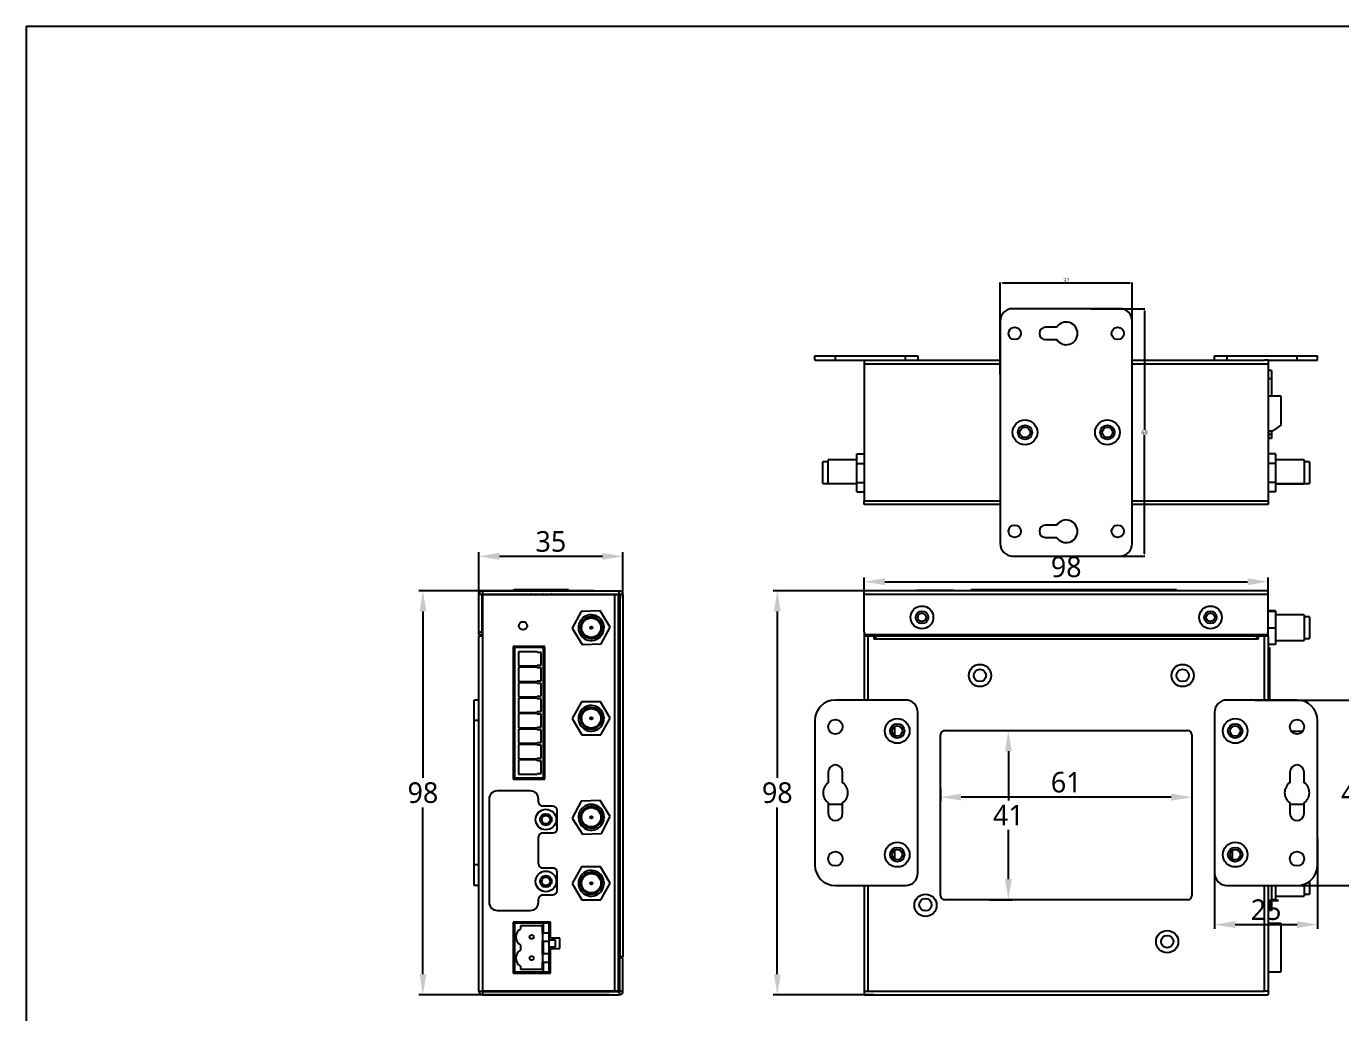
# Model space of a CAD drawing. Header units: millimetres. Extents: x 105 to 728, y 71 to 506.
# Drawn here: x 105.2 to 424.1, y 267 to 506.3 of the extents above; entities that cross this region are included whole.
import ezdxf

# ---------------------------------------------------------------- set-up
doc = ezdxf.new("R2010")
doc.units = ezdxf.units.MM
doc.header["$LTSCALE"] = 2
doc.header["$PDSIZE"] = -1
doc.layers.add('1轮廓实线层', color=7, linetype='Continuous')
doc.layers.add('2细线层', color=4, linetype='Continuous')
doc.styles.get("Standard").update_dxf_attribs({"font": ''})
doc.styles.get('Standard').set_extended_font_data('Microsoft YaHei')
doc.dimstyles.new('ISO-25', dxfattribs={"dimtxt": 2.5, "dimasz": 2.5, "dimexe": 1.25, "dimexo": 0.625, "dimtad": 1, "dimtxsty": 'Standard', "dimcen": 2.5, "dimadec": 0, "dimazin": 0, "dimtfac": 1, "dimtmove": 0, "dimatfit": 3, "dimfxl": 1, "dimarcsym": 0})

# ---------------------------------------------------------------- blocks, each defined once
blk = doc.blocks.new('*D5')
at = {"color": 0, "lineweight": -2}
for p, q in [((341.49, 421.84), (341.49, 444.11)), ((341.99, 444.01), (372.99, 444.01)), ((373.49, 421.84), (373.49, 444.11))]:
    blk.add_line(p, q, dxfattribs=at)
at = {"color": 0}
for points in [[(341.99, 444.09), (341.99, 443.93), (341.49, 444.01)], [(372.99, 444.09), (372.99, 443.93), (373.49, 444.01)]]:
    blk.add_solid(points, dxfattribs=at)
at = {"layer": 'Defpoints', "color": 0}
for p in [(373.49, 444.01), (341.49, 421.84), (373.49, 421.84)]:
    blk.add_point(p, dxfattribs=at)
at = {"color": 0, "insert": (357.49, 444.63), "char_height": 1, "attachment_point": 5}
blk.add_mtext('32', dxfattribs=at)
blk = doc.blocks.new('*D6')
at = {"color": 0, "lineweight": -2}
for p, q in [((363.46, 437.76), (376.57, 437.76)), ((376.47, 437.26), (376.47, 408.38)), ((376.47, 378.26), (376.47, 407.15)), ((363.46, 377.76), (376.57, 377.76))]:
    blk.add_line(p, q, dxfattribs=at)
at = {"color": 0}
for points in [[(376.39, 437.26), (376.55, 437.26), (376.47, 437.76)], [(376.39, 378.26), (376.55, 378.26), (376.47, 377.76)]]:
    blk.add_solid(points, dxfattribs=at)
at = {"layer": 'Defpoints', "color": 0}
for p in [(363.46, 437.76), (363.46, 377.76), (376.47, 377.76)]:
    blk.add_point(p, dxfattribs=at)
at = {"color": 0, "insert": (376.47, 407.76), "char_height": 1, "attachment_point": 5}
blk.add_mtext('60', dxfattribs=at)
blk = doc.blocks.new('*D8')
at = {"color": 0, "lineweight": -2}
for p, q in [((214.94, 367.4), (214.94, 378.69)), ((219.94, 377.69), (244.94, 377.69)), ((249.94, 367.4), (249.94, 378.69))]:
    blk.add_line(p, q, dxfattribs=at)
at = {"color": 0}
for points in [[(219.94, 378.52), (219.94, 376.85), (214.94, 377.69)], [(244.94, 378.52), (244.94, 376.85), (249.94, 377.69)]]:
    blk.add_solid(points, dxfattribs=at)
at = {"layer": 'Defpoints', "color": 0}
for p in [(249.94, 377.69), (214.94, 367.4), (249.94, 367.4)]:
    blk.add_point(p, dxfattribs=at)
at = {"color": 0, "insert": (232.44, 381.27), "char_height": 5, "attachment_point": 5}
blk.add_mtext('35', dxfattribs=at)
blk = doc.blocks.new('*D9')
at = {"color": 0, "lineweight": -2}
for p, q in [((243.05, 369.34), (200.4, 369.34)), ((201.4, 364.34), (201.4, 323.93)), ((201.4, 276.34), (201.4, 316.76)), ((246.63, 271.34), (200.4, 271.34))]:
    blk.add_line(p, q, dxfattribs=at)
at = {"color": 0}
for points in [[(200.57, 364.34), (202.23, 364.34), (201.4, 369.34)], [(200.57, 276.34), (202.23, 276.34), (201.4, 271.34)]]:
    blk.add_solid(points, dxfattribs=at)
at = {"layer": 'Defpoints', "color": 0}
for p in [(243.05, 369.34), (201.4, 271.34), (246.63, 271.34)]:
    blk.add_point(p, dxfattribs=at)
at = {"color": 0, "insert": (201.4, 320.34), "char_height": 5, "attachment_point": 5}
blk.add_mtext('98', dxfattribs=at)
blk = doc.blocks.new('*D10')
at = {"color": 0, "lineweight": -2}
for p, q in [((308.49, 363.89), (308.49, 372.53)), ((313.49, 371.53), (401.49, 371.53)), ((406.49, 365.53), (406.49, 372.53))]:
    blk.add_line(p, q, dxfattribs=at)
at = {"color": 0}
for points in [[(313.49, 372.36), (313.49, 370.69), (308.49, 371.53)], [(401.49, 372.36), (401.49, 370.69), (406.49, 371.53)]]:
    blk.add_solid(points, dxfattribs=at)
at = {"layer": 'Defpoints', "color": 0}
for p in [(406.49, 371.53), (308.49, 363.89), (406.49, 365.53)]:
    blk.add_point(p, dxfattribs=at)
at = {"color": 0, "insert": (357.49, 375.11), "char_height": 5, "attachment_point": 5}
blk.add_mtext('98', dxfattribs=at)
blk = doc.blocks.new('*D11')
at = {"color": 0, "lineweight": -2}
for p, q in [((312.58, 369.34), (286.39, 369.34)), ((287.39, 364.34), (287.39, 323.93)), ((287.39, 276.34), (287.39, 316.76)), ((310.83, 271.34), (286.39, 271.34))]:
    blk.add_line(p, q, dxfattribs=at)
at = {"color": 0}
for points in [[(286.56, 364.34), (288.23, 364.34), (287.39, 369.34)], [(286.56, 276.34), (288.23, 276.34), (287.39, 271.34)]]:
    blk.add_solid(points, dxfattribs=at)
at = {"layer": 'Defpoints', "color": 0}
for p in [(312.58, 369.34), (287.39, 271.34), (310.83, 271.34)]:
    blk.add_point(p, dxfattribs=at)
at = {"color": 0, "insert": (287.39, 320.34), "char_height": 5, "attachment_point": 5}
blk.add_mtext('98', dxfattribs=at)
blk = doc.blocks.new('*D12')
at = {"color": 0, "lineweight": -2}
for p, q in [((338.82, 335.41), (344.45, 335.41)), ((343.45, 330.41), (343.45, 318.47)), ((343.45, 299.41), (343.45, 311.36)), ((338.82, 294.41), (344.45, 294.41))]:
    blk.add_line(p, q, dxfattribs=at)
at = {"color": 0}
for points in [[(342.62, 330.41), (344.28, 330.41), (343.45, 335.41)], [(342.62, 299.41), (344.28, 299.41), (343.45, 294.41)]]:
    blk.add_solid(points, dxfattribs=at)
at = {"layer": 'Defpoints', "color": 0}
for p in [(338.82, 335.41), (343.45, 335.41), (338.82, 294.41)]:
    blk.add_point(p, dxfattribs=at)
at = {"color": 0, "insert": (343.45, 314.91), "char_height": 5, "attachment_point": 5}
blk.add_mtext('41', dxfattribs=at)
blk = doc.blocks.new('*D13')
at = {"color": 0, "lineweight": -2}
for p, q in [((326.99, 321.28), (326.99, 318.27)), ((382.99, 319.27), (331.99, 319.27)), ((387.99, 321.28), (387.99, 318.27))]:
    blk.add_line(p, q, dxfattribs=at)
at = {"color": 0}
for points in [[(331.99, 320.11), (331.99, 318.44), (326.99, 319.27)], [(382.99, 320.11), (382.99, 318.44), (387.99, 319.27)]]:
    blk.add_solid(points, dxfattribs=at)
at = {"layer": 'Defpoints', "color": 0}
for p in [(326.99, 321.28), (326.99, 319.27), (387.99, 321.28)]:
    blk.add_point(p, dxfattribs=at)
at = {"color": 0, "insert": (357.49, 322.87), "char_height": 5, "attachment_point": 5}
blk.add_mtext('61', dxfattribs=at)
blk = doc.blocks.new('*D14')
at = {"color": 0, "lineweight": -2}
for p, q in [((393.49, 309.35), (393.49, 287.37)), ((418.49, 309.35), (418.49, 287.37)), ((398.49, 288.37), (413.49, 288.37))]:
    blk.add_line(p, q, dxfattribs=at)
at = {"color": 0}
for points in [[(398.49, 289.2), (398.49, 287.53), (393.49, 288.37)], [(413.49, 289.2), (413.49, 287.53), (418.49, 288.37)]]:
    blk.add_solid(points, dxfattribs=at)
at = {"layer": 'Defpoints', "color": 0}
for p in [(393.49, 309.35), (418.49, 309.35), (418.49, 288.37)]:
    blk.add_point(p, dxfattribs=at)
at = {"color": 0, "insert": (405.99, 291.95), "char_height": 5, "attachment_point": 5}
blk.add_mtext('25', dxfattribs=at)
blk = doc.blocks.new('*D15')
at = {"color": 0, "lineweight": -2}
for p, q in [((403.3, 342.84), (428.92, 342.84)), ((427.92, 337.84), (427.92, 323.89)), ((427.92, 302.84), (427.92, 316.8)), ((403.3, 297.84), (428.92, 297.84))]:
    blk.add_line(p, q, dxfattribs=at)
at = {"color": 0}
for points in [[(427.09, 337.84), (428.76, 337.84), (427.92, 342.84)], [(427.09, 302.84), (428.76, 302.84), (427.92, 297.84)]]:
    blk.add_solid(points, dxfattribs=at)
at = {"layer": 'Defpoints', "color": 0}
for p in [(403.3, 342.84), (427.92, 342.84), (403.3, 297.84)]:
    blk.add_point(p, dxfattribs=at)
at = {"color": 0, "insert": (427.92, 320.34), "char_height": 5, "attachment_point": 5}
blk.add_mtext('45', dxfattribs=at)

msp = doc.modelspace()

# ---------------------------------------------------------------- linework, layer by layer
at = {"layer": '1轮廓实线层'}
for p, q in [((370.49, 437.76), (344.49, 437.76)), ((341.49, 434.76), (341.49, 380.76)), ((373.49, 380.76), (373.49, 434.76)), ((355.19, 433.26), (352.49, 433.26)), ((352.49, 430.26), (355.19, 430.26)), ((296.49, 425.26), (296.49, 426.36)), ((296.49, 426.36), (301.49, 426.36)), ((296.49, 425.26), (301.49, 425.26)), ((301.49, 425.26), (301.49, 426.36)), ((301.49, 426.36), (318.49, 426.36)), ((301.49, 425.26), (308.49, 425.26)), ((308.49, 425.26), (309.39, 425.26)), ((308.49, 425.26), (308.49, 424.36)), ((308.49, 424.36), (341.49, 424.36)), ((308.49, 424.36), (308.49, 391.16)), ((309.39, 425.26), (341.49, 425.26)), ((318.49, 425.26), (318.49, 426.36)), ((318.49, 426.36), (321.49, 426.36)), ((321.49, 426.36), (321.49, 425.26)), ((373.49, 425.26), (405.59, 425.26)), ((373.49, 424.36), (406.49, 424.36)), ((393.49, 425.26), (393.49, 426.36)), ((393.49, 426.36), (396.49, 426.36)), ((396.49, 426.36), (396.49, 425.26)), ((396.49, 426.36), (413.49, 426.36)), ((406.49, 425.26), (405.59, 425.26)), ((406.49, 425.26), (406.49, 424.36)), ((406.49, 425.26), (413.49, 425.26)), ((406.49, 424.36), (406.49, 391.16)), ((413.49, 425.26), (413.49, 426.36)), ((413.49, 426.36), (418.49, 426.36)), ((413.49, 425.26), (418.49, 425.26)), ((418.49, 425.26), (418.49, 426.36)), ((407.29, 422.76), (406.49, 422.76)), ((407.29, 422.76), (407.29, 420.76)), ((407.29, 420.76), (406.49, 420.76)), ((407.29, 420.76), (407.29, 416.61)), ((406.49, 416.61), (409.59, 416.61)), ((409.59, 416.61), (409.59, 409.51)), ((409.59, 409.51), (407.59, 408.16)), ((406.49, 408.16), (407.59, 408.16)), ((406.49, 406.61), (406.59, 406.61)), ((407.29, 406.26), (406.49, 406.26)), ((406.59, 408.16), (406.59, 406.61)), ((407.29, 407.26), (406.59, 407.26)), ((407.29, 408.16), (407.29, 407.26)), ((407.29, 407.26), (407.29, 406.26)), ((306.69, 402.58), (308.49, 402.58)), ((306.69, 400.24), (306.69, 402.58)), ((408.29, 402.58), (406.49, 402.58)), ((408.29, 402.58), (408.29, 400.24)), ((299.74, 400.59), (298.44, 400.59)), ((298.44, 395.34), (298.44, 400.59)), ((306.69, 401.07), (299.74, 401.07)), ((299.74, 395.33), (299.74, 401.07)), ((306.69, 400.24), (308.49, 400.24)), ((306.69, 395.62), (306.69, 400.24)), ((408.29, 400.24), (406.49, 400.24)), ((415.24, 401.07), (408.29, 401.07)), ((408.29, 400.24), (408.29, 395.62)), ((415.24, 401.07), (415.24, 395.33)), ((416.54, 400.59), (415.24, 400.59)), ((416.54, 400.59), (416.54, 395.34)), ((306.69, 395.62), (308.49, 395.62)), ((306.69, 393.34), (306.69, 395.62)), ((408.29, 395.62), (406.49, 395.62)), ((408.29, 395.62), (408.29, 393.34)), ((298.44, 395.34), (299.74, 395.34)), ((299.74, 395.33), (306.69, 395.33)), ((306.69, 393.34), (308.49, 393.34)), ((408.29, 393.34), (406.49, 393.34)), ((408.29, 395.33), (415.24, 395.33)), ((408.29, 395.27), (415.24, 395.27)), ((415.24, 395.34), (416.54, 395.34)), ((415.24, 395.34), (416.54, 395.34)), ((415.24, 395.32), (415.24, 395.27)), ((416.54, 395.34), (416.54, 395.34)), ((308.49, 391.16), (341.49, 391.16)), ((308.49, 390.26), (308.49, 391.16)), ((341.49, 390.26), (308.49, 390.26)), ((373.49, 391.16), (406.49, 391.16)), ((406.49, 390.26), (373.49, 390.26)), ((406.49, 391.16), (406.49, 390.26)), ((355.19, 385.26), (352.49, 385.26)), ((352.49, 382.26), (355.19, 382.26)), ((344.49, 377.76), (370.49, 377.76)), ((215.74, 368.44), (214.94, 368.44)), ((214.94, 359.34), (214.94, 368.44)), ((215.74, 359.34), (215.74, 368.44)), ((215.84, 369.34), (215.84, 368.54)), ((215.84, 369.34), (249.04, 369.34)), ((215.84, 368.54), (249.04, 368.54)), ((215.94, 358.39), (215.94, 368.39)), ((215.94, 368.39), (247.94, 368.39)), ((223.49, 369.34), (223.49, 369.64)), ((223.49, 369.64), (236.74, 369.64)), ((223.49, 368.39), (223.49, 368.54)), ((236.74, 369.34), (236.74, 369.64)), ((236.74, 368.39), (236.74, 368.54)), ((247.94, 272.24), (247.94, 368.39)), ((247.94, 368.39), (248.84, 368.39)), ((248.84, 272.24), (248.84, 368.39)), ((249.04, 368.54), (249.04, 369.34)), ((249.14, 368.44), (249.14, 280.54)), ((249.94, 368.44), (249.14, 368.44)), ((249.94, 368.44), (249.94, 280.54)), ((406.49, 369.34), (308.49, 369.34)), ((308.49, 368.44), (308.49, 369.34)), ((406.49, 368.44), (308.49, 368.44)), ((308.49, 359.34), (308.49, 368.44)), ((321.19, 369.34), (321.19, 369.52)), ((321.19, 369.52), (330.19, 369.52)), ((330.19, 369.34), (330.19, 369.52)), ((334.44, 369.34), (334.44, 369.64)), ((334.44, 369.64), (384.24, 369.64)), ((384.24, 369.34), (384.24, 369.64)), ((406.49, 368.44), (406.49, 369.34)), ((406.49, 359.34), (406.49, 368.44)), ((239.83, 364.33), (237.62, 360.27)), ((244.44, 364.45), (239.83, 364.33)), ((246.85, 360.51), (244.44, 364.45)), ((408.29, 364.45), (406.49, 364.45)), ((408.29, 364.33), (406.49, 364.33)), ((408.29, 364.45), (408.29, 364.33)), ((408.29, 364.33), (408.29, 360.27)), ((244.65, 356.45), (246.85, 360.51)), ((244.85, 360.62), (244.81, 362.14)), ((244.84, 361.2), (244.84, 362.04)), ((244.85, 360.62), (244.86, 360.3)), ((415.24, 363.5), (408.29, 363.5)), ((415.24, 363.5), (415.24, 357.28)), ((416.54, 363.02), (415.24, 363.02)), ((416.54, 363.02), (416.54, 357.77)), ((214.94, 358.64), (214.94, 359.34)), ((214.94, 359.34), (215.74, 359.34)), ((215.74, 358.64), (214.94, 358.64)), ((214.94, 342.84), (214.94, 358.39)), ((214.94, 358.39), (215.84, 358.39)), ((215.74, 359.34), (215.74, 358.64)), ((215.84, 358.39), (215.84, 272.24)), ((215.94, 358.39), (215.84, 358.39)), ((237.62, 360.27), (240.03, 356.33)), ((244.9, 358.79), (244.86, 360.3)), ((308.49, 359.34), (308.49, 358.39)), ((308.49, 358.39), (308.49, 342.84)), ((308.49, 358.39), (309.39, 358.39)), ((405.79, 358.64), (309.19, 358.64)), ((309.29, 358.64), (309.29, 358.39)), ((309.39, 358.39), (309.39, 358.64)), ((309.39, 358.39), (310.89, 358.39)), ((309.39, 358.39), (309.39, 342.84)), ((310.89, 357.58), (310.89, 358.39)), ((311.29, 357.58), (310.89, 357.58)), ((311.29, 358.64), (311.29, 358.4)), ((403.69, 358.4), (311.29, 358.4)), ((311.29, 358.4), (311.29, 358.39)), ((311.29, 358.39), (403.69, 358.39)), ((311.29, 357.58), (311.29, 358.39)), ((403.69, 357.58), (311.29, 357.58)), ((403.69, 358.4), (403.69, 358.64)), ((403.69, 358.39), (403.69, 358.4)), ((403.69, 358.39), (403.69, 357.58)), ((404.09, 357.58), (403.69, 357.58)), ((404.09, 358.39), (405.59, 358.39)), ((404.09, 358.39), (404.09, 357.58)), ((404.69, 358.39), (404.69, 358.64)), ((405.54, 358.64), (405.54, 358.39)), ((405.59, 358.39), (406.49, 358.39)), ((405.59, 342.84), (405.59, 358.39)), ((405.69, 358.64), (405.69, 358.39)), ((408.29, 360.27), (406.49, 360.27)), ((406.49, 358.39), (406.49, 359.34)), ((406.49, 358.39), (406.49, 342.84)), ((408.29, 360.27), (408.29, 356.33)), ((408.29, 357.28), (415.24, 357.28)), ((415.24, 357.77), (416.54, 357.77)), ((230.99, 355.84), (223.29, 355.84)), ((223.29, 355.84), (223.29, 323.64)), ((223.54, 323.64), (223.54, 355.84)), ((230.69, 355.54), (223.59, 355.54)), ((223.59, 355.54), (223.59, 323.94)), ((229.09, 354.54), (224.59, 354.54)), ((224.59, 354.54), (224.59, 351.09)), ((229.09, 354.37), (229.09, 354.54)), ((230.09, 354.37), (229.09, 354.37)), ((230.09, 351.27), (230.09, 354.37)), ((230.69, 323.94), (230.69, 355.54)), ((230.99, 323.64), (230.99, 355.84)), ((240.03, 356.33), (244.65, 356.45)), ((408.29, 356.33), (406.49, 356.33)), ((406.49, 355.54), (406.79, 355.54)), ((406.79, 355.54), (406.79, 342.84)), ((224.59, 351.09), (229.09, 351.09)), ((229.09, 351.09), (229.09, 351.27)), ((229.09, 351.27), (230.09, 351.27)), ((229.09, 350.79), (224.59, 350.79)), ((224.59, 350.79), (224.59, 347.34)), ((229.09, 350.62), (229.09, 350.79)), ((230.09, 350.62), (229.09, 350.62)), ((230.09, 347.52), (230.09, 350.62)), ((224.59, 347.34), (229.09, 347.34)), ((229.09, 347.04), (224.59, 347.04)), ((224.59, 347.04), (224.59, 343.59)), ((229.09, 347.34), (229.09, 347.52)), ((229.09, 347.52), (230.09, 347.52)), ((229.09, 346.87), (229.09, 347.04)), ((230.09, 346.87), (229.09, 346.87)), ((230.09, 343.77), (230.09, 346.87)), ((214.94, 342.84), (213.84, 342.84)), ((213.84, 337.84), (213.84, 342.84)), ((214.94, 337.84), (214.94, 342.84)), ((224.59, 343.59), (229.09, 343.59)), ((229.09, 343.29), (224.59, 343.29)), ((224.59, 343.29), (224.59, 339.84)), ((229.09, 343.59), (229.09, 343.77)), ((229.09, 343.77), (230.09, 343.77)), ((229.09, 343.12), (229.09, 343.29)), ((230.09, 343.12), (229.09, 343.12)), ((230.09, 340.02), (230.09, 343.12)), ((239.89, 342.37), (237.62, 338.35)), ((244.51, 342.42), (239.89, 342.37)), ((246.86, 338.44), (244.51, 342.42)), ((318.49, 342.84), (301.49, 342.84)), ((413.49, 342.84), (396.49, 342.84)), ((223.59, 339.74), (223.54, 339.74)), ((224.59, 339.84), (229.09, 339.84)), ((229.09, 339.54), (224.59, 339.54)), ((224.59, 339.54), (224.59, 336.09)), ((229.09, 339.84), (229.09, 340.02)), ((229.09, 340.02), (230.09, 340.02)), ((229.09, 339.37), (229.09, 339.54)), ((230.09, 339.37), (229.09, 339.37)), ((230.09, 336.27), (230.09, 339.37)), ((230.99, 339.74), (230.69, 339.74)), ((237.62, 338.35), (239.97, 334.37)), ((244.59, 334.42), (246.86, 338.44)), ((244.86, 338.58), (244.84, 340.1)), ((244.86, 338.58), (244.86, 338.26)), ((244.87, 336.74), (244.86, 338.26)), ((321.49, 300.84), (321.49, 339.84)), ((393.49, 339.84), (393.49, 300.84)), ((214.94, 337.84), (213.84, 337.84)), ((213.84, 302.84), (213.84, 337.84)), ((214.94, 302.84), (214.94, 337.84)), ((224.59, 336.09), (229.09, 336.09)), ((224.59, 335.79), (224.59, 332.34)), ((229.09, 335.79), (224.59, 335.79)), ((229.09, 336.27), (230.09, 336.27)), ((229.09, 336.09), (229.09, 336.27)), ((229.09, 335.62), (229.09, 335.79)), ((230.09, 335.62), (229.09, 335.62)), ((230.09, 332.52), (230.09, 335.62)), ((296.49, 337.84), (296.49, 302.84)), ((315.84, 336.41), (315.84, 334.28)), ((327.99, 335.41), (386.99, 335.41)), ((412.1, 335.28), (414.88, 335.28)), ((418.49, 302.84), (418.49, 337.84)), ((224.59, 332.34), (229.09, 332.34)), ((224.59, 332.04), (224.59, 328.59)), ((229.09, 332.04), (224.59, 332.04)), ((229.09, 332.34), (229.09, 332.52)), ((229.09, 332.52), (230.09, 332.52)), ((229.09, 331.87), (229.09, 332.04)), ((230.09, 331.87), (229.09, 331.87)), ((230.09, 328.77), (230.09, 331.87)), ((239.97, 334.37), (244.59, 334.42)), ((326.99, 295.41), (326.99, 334.41)), ((387.99, 334.41), (387.99, 295.41)), ((223.54, 329.64), (223.59, 329.64)), ((224.59, 328.59), (229.09, 328.59)), ((229.09, 328.59), (229.09, 328.77)), ((229.09, 328.77), (230.09, 328.77)), ((230.69, 329.64), (230.99, 329.64)), ((224.59, 328.29), (224.59, 324.84)), ((229.09, 328.29), (224.59, 328.29)), ((229.09, 328.12), (229.09, 328.29)), ((230.09, 328.12), (229.09, 328.12)), ((230.09, 325.02), (230.09, 328.12)), ((299.74, 325.34), (299.74, 322.78)), ((303.24, 322.78), (303.24, 325.34)), ((411.74, 325.34), (411.74, 322.78)), ((415.24, 322.78), (415.24, 325.34)), ((223.29, 323.64), (230.99, 323.64)), ((223.59, 323.94), (230.69, 323.94)), ((224.59, 324.84), (229.09, 324.84)), ((229.09, 324.84), (229.09, 325.02)), ((229.09, 325.02), (230.09, 325.02)), ((227.44, 320.79), (219.44, 320.79)), ((217.44, 318.79), (217.44, 293.79)), ((229.44, 318.09), (229.44, 318.79)), ((232.94, 317.09), (230.44, 317.09)), ((233.94, 311.59), (233.94, 316.09)), ((239.76, 318.29), (237.62, 314.2)), ((244.38, 318.49), (239.76, 318.29)), ((246.85, 314.59), (244.38, 318.49)), ((244.85, 314.66), (244.79, 316.18)), ((244.84, 316.04), (244.79, 316.12)), ((244.84, 314.93), (244.84, 316.04)), ((299.74, 317.91), (299.74, 315.34)), ((303.24, 317.5), (299.74, 317.5)), ((303.24, 315.34), (303.24, 317.91)), ((411.74, 317.91), (411.74, 315.34)), ((415.24, 317.5), (411.74, 317.5)), ((415.24, 315.34), (415.24, 317.91)), ((237.62, 314.2), (240.1, 310.3)), ((244.71, 310.49), (246.85, 314.59)), ((244.85, 314.66), (244.86, 314.34)), ((244.93, 312.83), (244.86, 314.34)), ((229.44, 303.09), (229.44, 309.59)), ((230.44, 310.59), (232.94, 310.59)), ((240.1, 310.3), (244.71, 310.49)), ((315.84, 306.41), (315.84, 304.28)), ((397.74, 306.34), (397.74, 304.34)), ((214.94, 302.84), (213.84, 302.84)), ((213.84, 297.84), (213.84, 302.84)), ((214.94, 297.84), (214.94, 302.84)), ((232.94, 302.09), (230.44, 302.09)), ((233.94, 296.59), (233.94, 301.09)), ((239.9, 302.38), (237.62, 298.36)), ((244.52, 302.41), (239.9, 302.38)), ((246.86, 298.43), (244.52, 302.41)), ((244.86, 298.57), (244.85, 300.09)), ((214.94, 297.84), (213.84, 297.84)), ((214.94, 272.24), (214.94, 297.84)), ((237.62, 298.36), (239.96, 294.38)), ((244.58, 294.41), (246.86, 298.43)), ((244.86, 298.57), (244.86, 298.25)), ((244.87, 296.74), (244.86, 298.25)), ((301.49, 297.84), (318.49, 297.84)), ((308.49, 297.84), (308.49, 272.24)), ((309.39, 297.84), (309.39, 272.24)), ((396.49, 297.84), (413.49, 297.84)), ((405.59, 272.24), (405.59, 297.84)), ((406.49, 297.84), (406.49, 272.24)), ((407.29, 297.84), (407.29, 293.79)), ((408.29, 297.84), (408.29, 294.38)), ((415.24, 298.16), (415.24, 295.28)), ((416.54, 298.88), (416.54, 295.77)), ((229.44, 293.79), (229.44, 294.59)), ((230.44, 295.59), (232.94, 295.59)), ((239.96, 294.38), (244.58, 294.41)), ((386.99, 294.41), (327.99, 294.41)), ((407.29, 293.79), (406.49, 293.79)), ((408.29, 294.38), (407.29, 294.38)), ((407.29, 293.79), (407.29, 291.79)), ((408.29, 295.28), (415.24, 295.28)), ((415.24, 295.77), (416.54, 295.77)), ((219.44, 291.79), (227.44, 291.79)), ((407.29, 291.79), (406.49, 291.79)), ((232.34, 288.99), (223.29, 288.99)), ((223.29, 288.99), (223.29, 276.59)), ((223.54, 276.59), (223.54, 288.99)), ((230.69, 288.69), (223.59, 288.69)), ((223.59, 288.69), (223.59, 276.89)), ((230.39, 288.04), (225.09, 288.04)), ((225.09, 288.04), (225.09, 287.34)), ((230.39, 286.29), (230.39, 288.04)), ((230.69, 286.29), (230.69, 288.69)), ((232.04, 288.69), (230.69, 288.69)), ((232.04, 286.29), (232.04, 288.69)), ((232.34, 285.04), (232.34, 288.99)), ((406.49, 288.69), (409.59, 288.69)), ((409.59, 288.69), (409.59, 276.89)), ((230.69, 286.29), (230.39, 286.29)), ((230.39, 286.29), (230.39, 284.34)), ((230.39, 281.24), (230.39, 284.34)), ((230.39, 284.34), (230.69, 284.34)), ((232.04, 286.29), (230.69, 286.29)), ((230.69, 281.24), (230.69, 284.34)), ((230.69, 284.34), (232.04, 284.34)), ((232.04, 284.59), (232.04, 286.29)), ((233.59, 284.59), (232.04, 284.59)), ((232.04, 281.24), (232.04, 284.34)), ((234.64, 285.04), (232.34, 285.04)), ((233.59, 282.99), (233.59, 284.59)), ((234.64, 282.54), (234.64, 285.04)), ((225.09, 283.4), (225.09, 282.18)), ((230.69, 281.24), (230.39, 281.24)), ((230.39, 281.24), (230.39, 279.29)), ((232.04, 281.24), (230.69, 281.24)), ((232.04, 282.99), (233.59, 282.99)), ((232.04, 279.29), (232.04, 281.24)), ((232.34, 276.59), (232.34, 282.54)), ((232.34, 282.54), (234.64, 282.54)), ((248.84, 281.34), (249.13, 281.34)), ((249.13, 281.34), (249.13, 280.54)), ((225.09, 278.25), (225.09, 277.54)), ((225.09, 277.54), (230.39, 277.54)), ((230.39, 277.54), (230.39, 279.29)), ((230.39, 279.29), (230.69, 279.29)), ((230.69, 276.89), (230.69, 279.29)), ((230.69, 279.29), (232.04, 279.29)), ((232.04, 276.89), (232.04, 279.29)), ((248.84, 280.54), (249.13, 280.54)), ((249.94, 280.54), (249.14, 280.54)), ((249.94, 280.34), (249.14, 280.34)), ((249.14, 272.24), (249.14, 280.34)), ((249.94, 272.24), (249.94, 280.34)), ((223.29, 276.59), (232.34, 276.59)), ((223.59, 276.89), (230.69, 276.89)), ((230.69, 276.89), (232.04, 276.89)), ((406.49, 276.89), (409.59, 276.89)), ((214.94, 272.24), (215.74, 272.24)), ((215.84, 272.24), (215.74, 272.24)), ((247.94, 272.24), (215.84, 272.24)), ((215.84, 272.14), (215.84, 271.34)), ((215.84, 272.14), (249.04, 272.14)), ((215.84, 271.34), (249.04, 271.34)), ((248.84, 272.24), (247.94, 272.24)), ((249.04, 272.14), (249.04, 271.34)), ((249.14, 272.24), (249.94, 272.24)), ((308.49, 272.24), (309.39, 272.24)), ((308.49, 272.24), (308.49, 271.34)), ((308.49, 271.34), (406.49, 271.34)), ((309.39, 272.24), (405.59, 272.24)), ((406.49, 272.24), (405.59, 272.24)), ((406.49, 272.24), (406.49, 271.34))]:
    msp.add_line(p, q, dxfattribs=at)
at = {"layer": '1轮廓实线层', "flags": 128}
for points in [[(225.76, 368.54), (225.67, 368.49), (225.54, 368.39)], [(227.73, 368.39), (227.6, 368.49), (227.52, 368.54)], [(230.76, 368.54), (230.67, 368.49), (230.54, 368.39)], [(232.73, 368.39), (232.6, 368.49), (232.52, 368.54)]]:
    msp.add_lwpolyline(points, dxfattribs=at)
at = {"layer": '1轮廓实线层'}
for centre, radius in [((344.99, 431.76), 1.5), ((369.99, 431.76), 1.5), ((347.49, 407.76), 3), ((347.49, 407.76), 1.75), ((347.49, 407.76), 1.25), ((367.49, 407.76), 3), ((367.49, 407.76), 1.75), ((367.49, 407.76), 1.25), ((344.99, 383.76), 1.5), ((369.99, 383.76), 1.5), ((322.49, 362.89), 2.75), ((322.49, 362.89), 1.5), ((322.49, 362.89), 1.03), ((392.49, 362.89), 2.75), ((392.49, 362.89), 1.5), ((392.49, 362.89), 1.03), ((225.69, 360.84), 1), ((242.24, 360.39), 2.35), ((242.24, 360.39), 0.3), ((336.56, 348.79), 2.7), ((385.74, 348.79), 2.7), ((336.56, 348.79), 1.5), ((385.74, 348.79), 1.5), ((242.24, 338.39), 2.35), ((242.24, 338.39), 0.3), ((301.49, 336.34), 1.75), ((316.49, 335.34), 3), ((398.49, 335.34), 3), ((413.49, 336.34), 1.75), ((316.49, 335.34), 1.75), ((316.49, 335.34), 1.25), ((398.49, 335.34), 1.75), ((398.49, 335.34), 1.25), ((231.24, 313.84), 2.5), ((242.24, 314.39), 2.35), ((231.24, 313.84), 1.4), ((231.24, 313.84), 1.02), ((242.24, 314.39), 0.3), ((316.49, 305.34), 3), ((316.49, 305.34), 1.75), ((316.49, 305.34), 1.25), ((398.49, 305.34), 3), ((398.49, 305.34), 1.75), ((398.49, 305.34), 1.25), ((301.49, 304.34), 1.75), ((413.49, 304.34), 1.75), ((231.24, 298.84), 2.5), ((231.24, 298.84), 1.4), ((231.24, 298.84), 1.02), ((242.24, 298.39), 2.35), ((242.24, 298.39), 0.3), ((323.34, 293.04), 2.7), ((323.34, 293.19), 1.5), ((227.77, 285.37), 0.5), ((381.99, 284.24), 2.7), ((381.99, 284.24), 1.5), ((227.77, 280.22), 0.5)]:
    msp.add_circle(centre, radius, dxfattribs=at)
for centre, radius, start, end in [((344.49, 434.76), 3, 90, 180), ((370.49, 434.76), 3, 0, 90), ((357.49, 431.76), 2.75, 213.0557, 146.9443), ((352.49, 431.76), 1.5, 90, 270), ((357.49, 383.76), 2.75, 213.0557, 146.9443), ((352.49, 383.76), 1.5, 90, 270), ((344.49, 380.76), 3, 180, 270), ((370.49, 380.76), 3, 270, 0), ((215.84, 368.44), 0.9, 90, 180), ((215.84, 368.44), 0.1, 90, 180), ((249.04, 368.44), 0.9, 0, 90), ((249.04, 368.44), 0.1, 0, 90), ((242.24, 360.39), 3.11, 34.0855, 328.8836), ((242.24, 360.39), 2.63, 5.0215, 357.9476), ((242.24, 360.39), 3.11, 328.8836, 34.0855), ((309.19, 359.34), 0.7, 180, 270), ((405.79, 359.34), 0.7, 270, 0), ((242.24, 338.39), 3.11, 33.1869, 327.9851), ((301.49, 337.84), 5, 90, 180), ((318.49, 339.84), 3, 0, 90), ((396.49, 339.84), 3, 90, 180), ((413.49, 337.84), 5, 0, 90), ((242.24, 338.39), 2.62, 4.1229, 357.0491), ((242.24, 338.39), 3.11, 327.9851, 33.1869), ((327.99, 334.41), 1, 90, 180), ((386.99, 334.41), 1, 0, 90), ((301.49, 325.34), 1.75, 0, 180), ((413.49, 325.34), 1.75, 0, 180), ((301.49, 320.34), 3, 125.6853, 234.3147), ((301.49, 320.34), 3, 305.6853, 54.3147), ((413.49, 320.34), 3, 125.6853, 234.3147), ((413.49, 320.34), 3, 305.6853, 54.3147), ((219.44, 318.79), 2, 90, 180), ((227.44, 318.79), 2, 0, 90), ((230.44, 318.09), 1, 180, 270), ((232.94, 316.09), 1, 0, 90), ((242.24, 314.39), 3.11, 34.9862, 329.7844), ((242.24, 314.39), 2.63, 5.9222, 358.8483), ((242.24, 314.39), 3.11, 329.7844, 34.9862), ((301.49, 315.34), 1.75, 180, 0), ((413.49, 315.34), 1.75, 180, 0), ((230.44, 309.59), 1, 90, 180), ((232.94, 311.59), 1, 270, 0), ((230.44, 303.09), 1, 180, 270), ((232.94, 301.09), 1, 0, 90), ((242.24, 298.39), 3.11, 33.0134, 327.8116), ((242.24, 298.39), 2.63, 3.9494, 356.8756), ((242.24, 298.39), 3.11, 327.8116, 33.0134), ((301.49, 302.84), 5, 180, 270), ((318.49, 300.84), 3, 270, 0), ((396.49, 300.84), 3, 180, 270), ((413.49, 302.84), 5, 270, 0), ((219.44, 293.79), 2, 180, 270), ((227.44, 293.79), 2, 270, 0), ((230.44, 294.59), 1, 90, 180), ((232.94, 296.59), 1, 270, 0), ((327.99, 295.41), 1, 180, 270), ((386.99, 295.41), 1, 270, 0), ((226.25, 285.37), 2.28, 120.5413, 239.4587), ((226.25, 280.22), 2.28, 120.5413, 239.4587), ((249.13, 281.35), 0.01, 270, 0), ((215.84, 272.24), 0.9, 180, 270), ((215.84, 272.24), 0.1, 180, 270), ((249.04, 272.24), 0.1, 270, 0), ((249.04, 272.24), 0.9, 270, 0)]:
    msp.add_arc(centre, radius, start, end, dxfattribs=at)
at = {"layer": '2细线层'}
for q in [(727.66, 506.25), (105.16, 71.25)]:
    msp.add_line((105.16, 506.25), q, dxfattribs=at)

# ---------------------------------------------------------------- dimensions: what is measured, and where the dimension line sits
at = {"color": 2}
for base, p1, p2, override, picture, middle in [((373.49, 444.01), (341.49, 421.84), (373.49, 421.84), {"dimtxt": 1, "dimasz": 0.5, "dimexe": 0.1, "dimexo": 0, "dimgap": 0.1, "dimtih": 1, "dimtoh": 1, "dimdec": 1, "dimadec": 2, "dimazin": 2, "dimtdec": 1, "dimtzin": 0}, '*D5', (357.49, 444.63)), ((249.94, 377.69), (214.94, 367.4), (249.94, 367.4), {"dimtxt": 5, "dimasz": 5, "dimexe": 1, "dimexo": 0, "dimgap": 1, "dimtih": 1, "dimtoh": 1, "dimdec": 1, "dimadec": 2, "dimazin": 2, "dimtdec": 1, "dimtzin": 0}, '*D8', (232.44, 381.27)), ((406.49, 371.53), (308.49, 363.89), (406.49, 365.53), {"dimtxt": 5, "dimasz": 5, "dimexe": 1, "dimexo": 0, "dimgap": 1, "dimtih": 1, "dimtoh": 1, "dimdec": 1, "dimadec": 2, "dimazin": 2, "dimtdec": 1, "dimtzin": 0}, '*D10', (357.49, 375.11)), ((326.99, 319.27), (387.99, 321.28), (326.99, 321.28), {"dimtxt": 5, "dimasz": 5, "dimexe": 1, "dimexo": 0, "dimgap": 1, "dimtih": 1, "dimtoh": 1, "dimdec": 1, "dimadec": 2, "dimazin": 2, "dimtdec": 1, "dimtzin": 0}, '*D13', (357.49, 322.87)), ((418.49, 288.37), (393.49, 309.35), (418.49, 309.35), {"dimtxt": 5, "dimasz": 5, "dimexe": 1, "dimexo": 0, "dimgap": 1, "dimtih": 1, "dimtoh": 1, "dimdec": 1, "dimadec": 2, "dimazin": 2, "dimtdec": 1, "dimtzin": 0}, '*D14', (405.99, 291.95))]:
    dim = msp.add_linear_dim(base=base, p1=p1, p2=p2, dimstyle='ISO-25', override=override, dxfattribs=at)
    dim.commit()
    dim.dimension.update_dxf_attribs({"geometry": picture, "text_midpoint": middle})
for base, p1, p2, angle, override, picture, middle in [((376.47, 377.76), (363.46, 437.76), (363.46, 377.76), 270, {"dimtxt": 1, "dimasz": 0.5, "dimexe": 0.1, "dimexo": 0, "dimgap": 0.1, "dimtih": 1, "dimtoh": 1, "dimdec": 1, "dimadec": 2, "dimazin": 2, "dimtdec": 1, "dimtzin": 0}, '*D6', (376.47, 407.76)), ((201.4, 271.34), (243.05, 369.34), (246.63, 271.34), 90, {"dimtxt": 5, "dimasz": 5, "dimexe": 1, "dimexo": 0, "dimgap": 1, "dimtih": 1, "dimtoh": 1, "dimdec": 1, "dimadec": 2, "dimazin": 2, "dimtdec": 1, "dimtzin": 0}, '*D9', (201.4, 320.34)), ((287.39, 271.34), (312.58, 369.34), (310.83, 271.34), 90, {"dimtxt": 5, "dimasz": 5, "dimexe": 1, "dimexo": 0, "dimgap": 1, "dimtih": 1, "dimtoh": 1, "dimdec": 1, "dimadec": 2, "dimazin": 2, "dimtdec": 1, "dimtzin": 0}, '*D11', (287.39, 320.34)), ((427.92, 342.84), (403.3, 297.84), (403.3, 342.84), 90, {"dimtxt": 5, "dimasz": 5, "dimexe": 1, "dimexo": 0, "dimgap": 1, "dimtih": 1, "dimtoh": 1, "dimdec": 1, "dimadec": 2, "dimazin": 2, "dimtdec": 1, "dimtzin": 0}, '*D15', (427.92, 320.34)), ((343.45, 335.41), (338.82, 294.41), (338.82, 335.41), 90, {"dimtxt": 5, "dimasz": 5, "dimexe": 1, "dimexo": 0, "dimgap": 1, "dimtih": 1, "dimtoh": 1, "dimdec": 1, "dimadec": 2, "dimazin": 2, "dimtdec": 1, "dimtzin": 0}, '*D12', (343.45, 314.91))]:
    dim = msp.add_linear_dim(base=base, p1=p1, p2=p2, angle=angle, dimstyle='ISO-25', override=override, dxfattribs=at)
    dim.commit()
    dim.dimension.update_dxf_attribs({"geometry": picture, "text_midpoint": middle})

doc.saveas('drawing.dxf')
